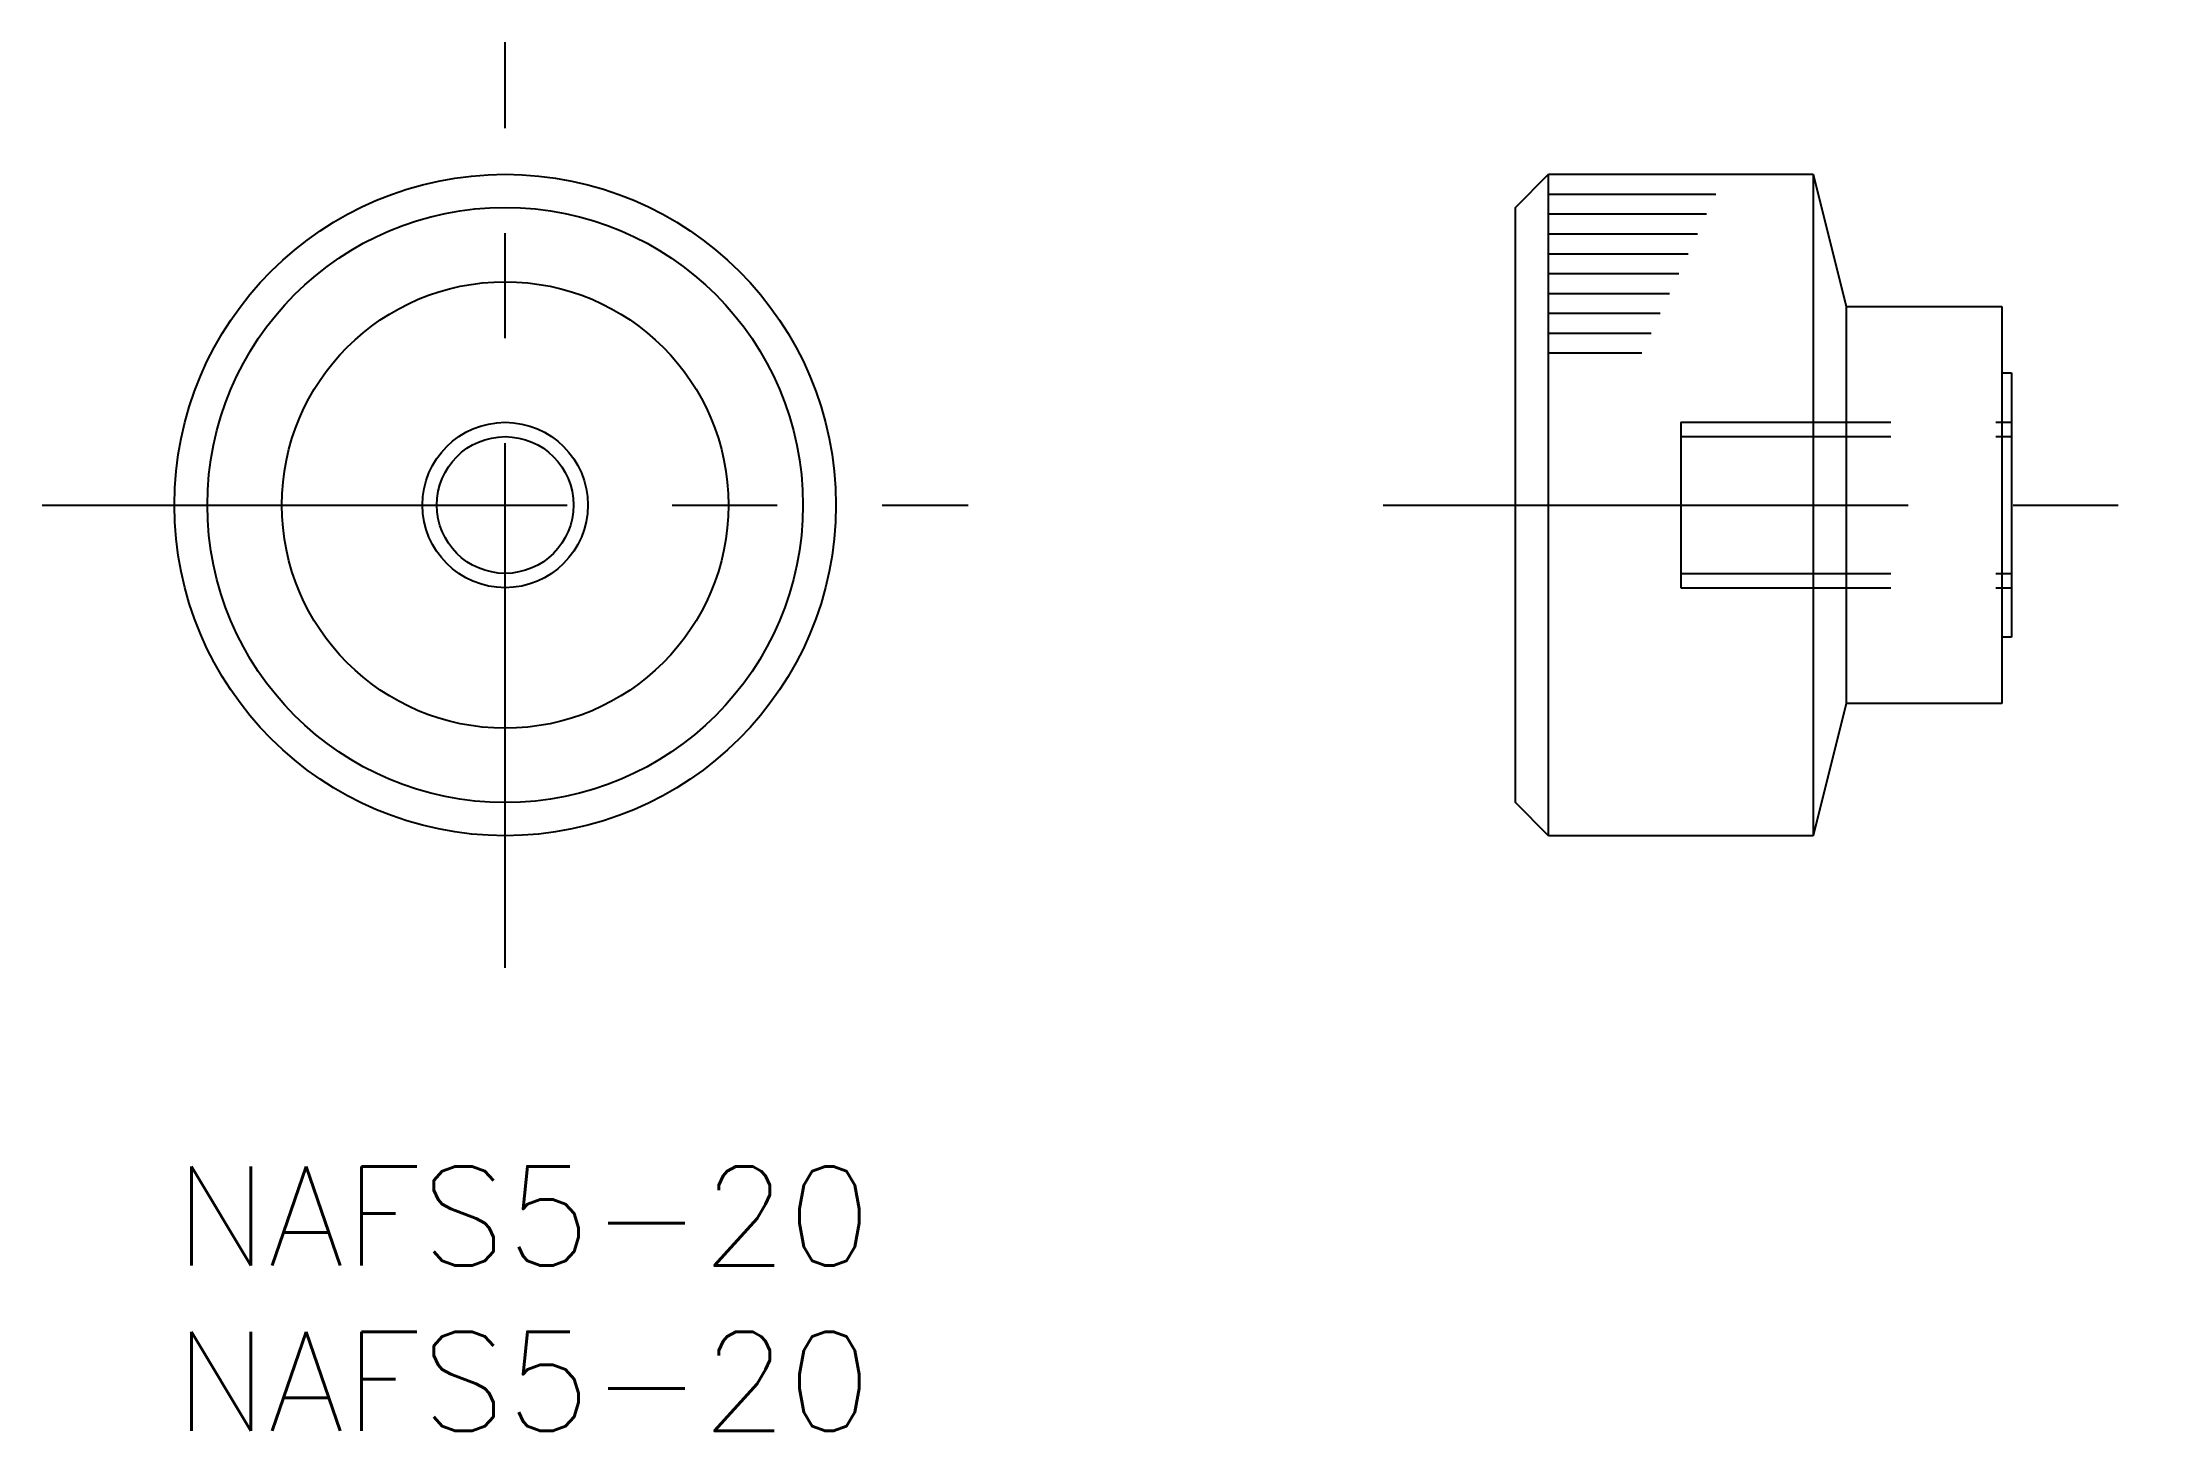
# Model space of a CAD drawing. Extents: x -4 to 59.5, y -8 to 34.
import ezdxf

# ---------------------------------------------------------------- set-up
doc = ezdxf.new("R2010")
doc.units = 0
doc.header["$LTSCALE"] = 0.5
doc.linetypes.add('CENTER', pattern=[50.8, 31.75, -6.35, 6.35, -6.35])
doc.linetypes.add('DASHED', pattern=[19.05, 12.7, -6.35])
for name, color, linetype in [('MSM_CENTER', 1, 'CENTER'), ('MSM_CONTINUOUS', 7, 'CONTINUOUS'), ('MSM_DASHED', 4, 'DASHED'), ('MSM_NARROW', 5, 'CONTINUOUS'), ('MSM_PART_NUMBER', 7, 'CONTINUOUS')]:
    doc.layers.add(name, color=color, linetype=linetype)
doc.styles.get("Standard").update_dxf_attribs({"font": 'txt.shx', "height": 3, "bigfont": 'bigfont.shx'})

# ---------------------------------------------------------------- blocks, each defined once
blk = doc.blocks.new('*U2')
at = {"layer": 'MSM_PART_NUMBER'}
blk.add_text('NAFS5-20', height=3, dxfattribs=at).set_placement((0, -3))
blk = doc.blocks.new('*U3')
at = {"layer": 'MSM_PART_NUMBER'}
blk.add_text('NAFS5-20', height=3, dxfattribs=at).set_placement((0, -8))

msp = doc.modelspace()

# ---------------------------------------------------------------- linework, layer by layer
at = {"layer": 'MSM_CENTER'}
for p, q in [((10, 6), (10, 34)), ((-4, 20), (24, 20)), ((36.54, 20), (59.54, 20))]:
    msp.add_line(p, q, dxfattribs=at)
at = {"layer": 'MSM_CONTINUOUS'}
for p, q in [((40.54, 29), (41.54, 30)), ((41.54, 10), (41.54, 30)), ((41.54, 30), (49.54, 30)), ((49.54, 30), (50.54, 26)), ((49.54, 30), (49.54, 10)), ((40.54, 11), (40.54, 29)), ((50.54, 26), (50.54, 14)), ((50.54, 26), (55.24, 26)), ((55.24, 26), (55.24, 14)), ((55.24, 24), (55.54, 24)), ((55.54, 24), (55.54, 16)), ((55.54, 16), (55.24, 16)), ((50.54, 14), (49.54, 10)), ((55.24, 14), (50.54, 14)), ((41.54, 10), (40.54, 11)), ((49.54, 10), (41.54, 10))]:
    msp.add_line(p, q, dxfattribs=at)
for radius in [10, 9, 6.75, 2.067]:
    msp.add_circle((10, 20), radius, dxfattribs=at)
at = {"layer": 'MSM_DASHED'}
for p, q in [((45.54, 22.5), (55.54, 22.5)), ((45.54, 22.5), (45.54, 17.5)), ((45.54, 22.067), (55.54, 22.067)), ((45.54, 17.933), (55.54, 17.933)), ((45.54, 17.5), (55.54, 17.5))]:
    msp.add_line(p, q, dxfattribs=at)
at = {"layer": 'MSM_NARROW'}
for p, q in [((41.54, 29.4), (46.598, 29.4)), ((41.54, 28.8), (46.318, 28.8)), ((41.54, 28.2), (46.039, 28.2)), ((41.54, 27.6), (45.759, 27.6)), ((41.54, 27), (45.479, 27)), ((41.54, 26.4), (45.199, 26.4)), ((41.54, 25.8), (44.919, 25.8)), ((41.54, 25.2), (44.64, 25.2)), ((41.54, 24.6), (44.36, 24.6))]:
    msp.add_line(p, q, dxfattribs=at)
msp.add_circle((10, 20), 2.5, dxfattribs=at)

# ---------------------------------------------------------------- block references
at = {"layer": 'MSM_CONTINUOUS'}
for name in ['*U2', '*U3']:
    msp.add_blockref(name, (0, 0), dxfattribs=at)

doc.saveas('drawing.dxf')
